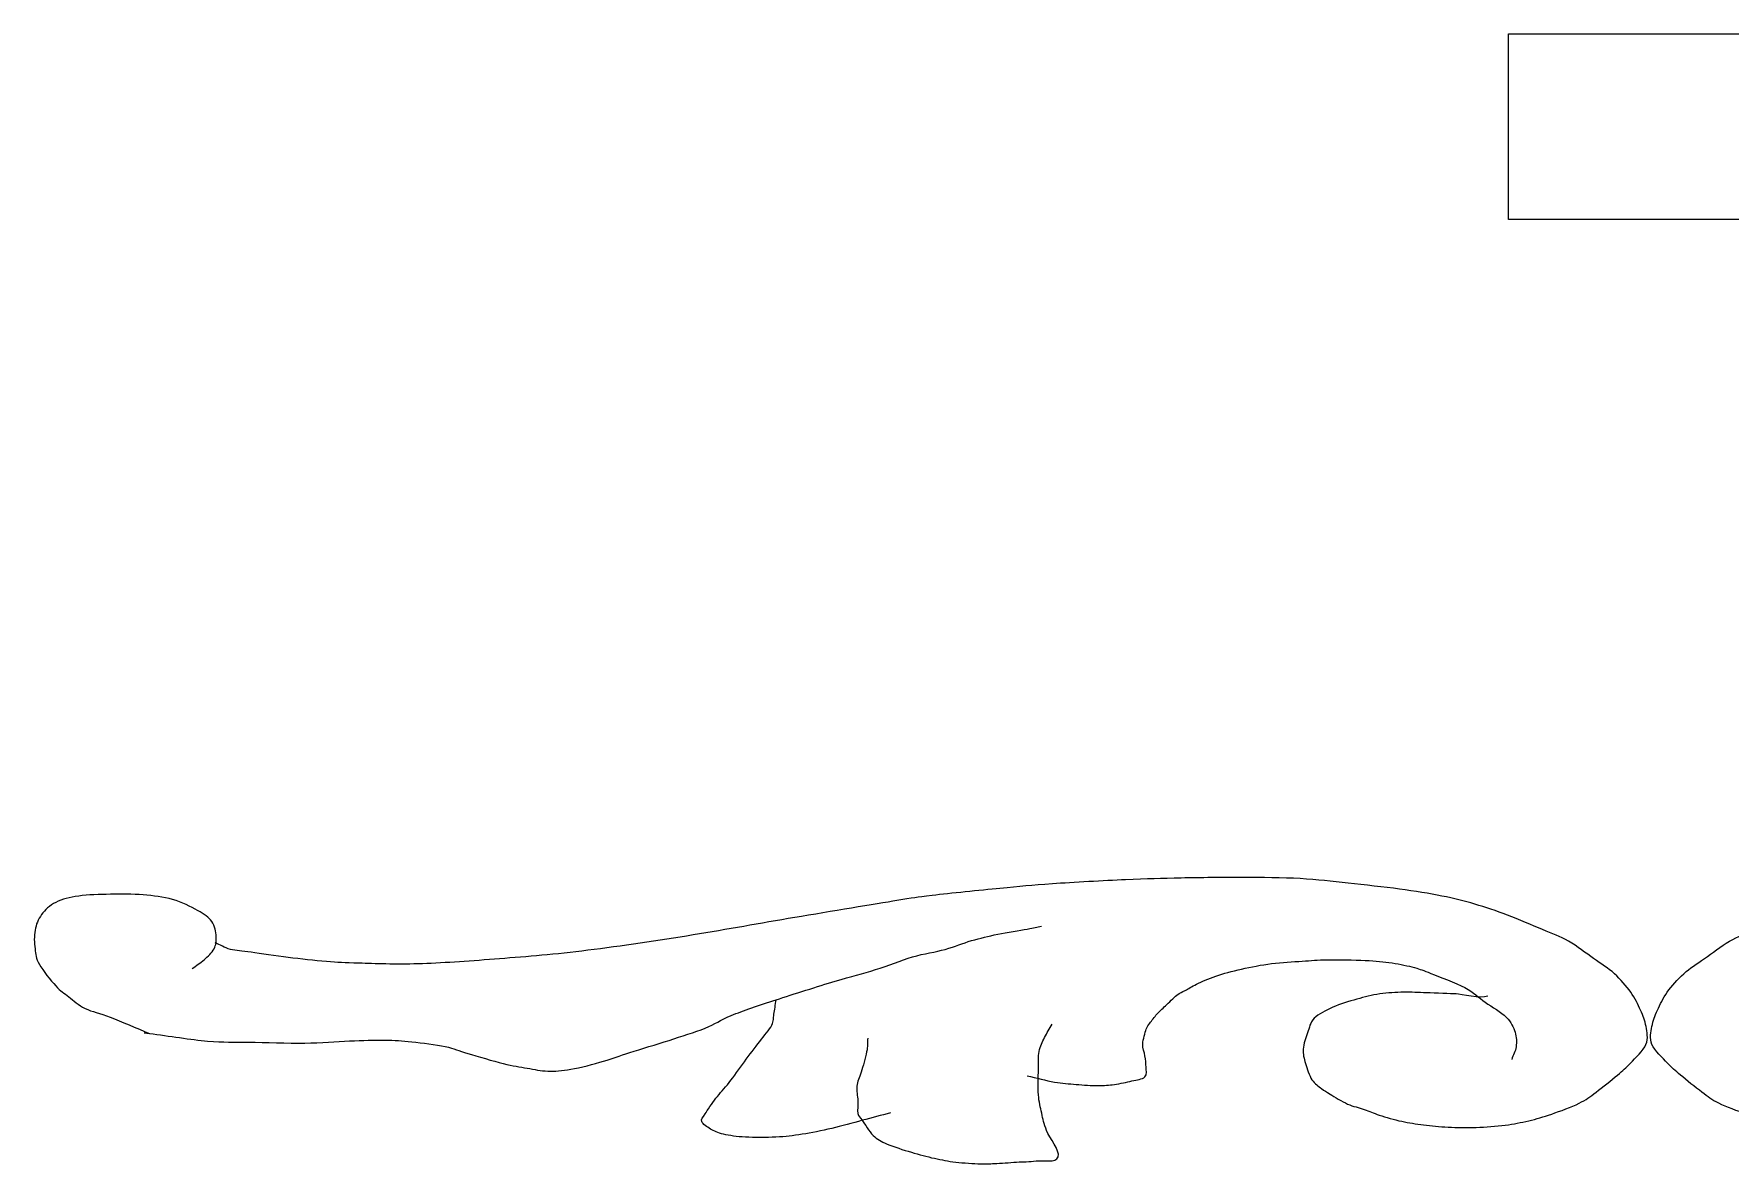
# Model space of a CAD drawing. Header units: millimetres. Extents: x -186 to 151, y -141 to 106.
# Drawn here: x 79.11 to 97.22, y -38.9 to -26.84 of the extents above; entities that cross this region are included whole.
import ezdxf

# ---------------------------------------------------------------- set-up
doc = ezdxf.new("R2010")
doc.units = ezdxf.units.MM
doc.header["$MEASUREMENT"] = 0
doc.layers.add('Camada 1', color=7, linetype='Continuous')

msp = doc.modelspace()

# ---------------------------------------------------------------- linework, layer by layer
at = {"layer": 'Camada 1', "color": 240, "lineweight": 9}
msp.add_open_spline([(94.8528, -28.8173), (94.8528, -28.8173), (98.1939, -28.8173), (98.1939, -28.8173), (98.1939, -28.8173), (98.1939, -28.8173), (98.1939, -26.8373), (98.1939, -26.8373), (98.1939, -26.8373), (98.1939, -26.8373), (94.8528, -26.8373), (94.8528, -26.8373), (94.8528, -26.8373), (94.8528, -26.8373), (94.8528, -28.8173), (94.8528, -28.8173), (94.8528, -28.8173), (94.8528, -28.8173), (94.8528, -28.8173), (94.8528, -28.8173)], degree=3, knots=[0, 0, 0, 0, 0.1666667, 0.1666667, 0.1666667, 0.1666667, 0.3333333, 0.3333333, 0.3333333, 0.3333333, 0.5, 0.5, 0.5, 0.5, 0.6666667, 0.6666667, 0.6666667, 0.6666667, 1, 1, 1, 1], dxfattribs=at)
at = {"layer": 'Camada 1', "color": 250, "lineweight": 9}
for points, knots in [([(94.6308, -37.1087), (94.5572, -37.1379), (94.3454, -37.086), (94.293, -37.084), (94.293, -37.084), (94.2406, -37.0819), (94.0716, -37.0747), (93.9785, -37.0716), (93.9785, -37.0716), (93.8853, -37.0686), (93.8177, -37.0634), (93.7338, -37.0654), (93.7338, -37.0654), (93.65, -37.0675), (93.5618, -37.0715), (93.4776, -37.084), (93.4776, -37.084), (93.3932, -37.0965), (93.3165, -37.1159), (93.2328, -37.1397), (93.2328, -37.1397), (93.1491, -37.1634), (93.0529, -37.192), (92.9765, -37.2263), (92.9765, -37.2263), (92.9, -37.2606), (92.8244, -37.297), (92.7783, -37.3439), (92.7783, -37.3439), (92.7323, -37.3906), (92.7278, -37.4438), (92.7083, -37.4985), (92.7083, -37.4985), (92.6889, -37.5532), (92.6656, -37.6168), (92.6616, -37.6717), (92.6616, -37.6717), (92.6577, -37.7268), (92.6693, -37.7717), (92.6848, -37.8264), (92.6848, -37.8264), (92.7003, -37.8811), (92.7255, -37.9545), (92.7546, -37.9996), (92.7546, -37.9996), (92.7837, -38.0447), (92.8251, -38.0682), (92.8575, -38.0939), (92.8575, -38.0939), (92.8898, -38.1195), (92.9017, -38.1255), (92.948, -38.1529), (92.948, -38.1529), (92.9942, -38.1804), (93.0735, -38.2311), (93.1347, -38.2585), (93.1347, -38.2585), (93.1961, -38.2859), (93.2563, -38.2963), (93.3129, -38.3161), (93.3129, -38.3161), (93.3693, -38.3357), (93.4066, -38.3553), (93.4734, -38.3766), (93.4734, -38.3766), (93.5402, -38.3979), (93.6336, -38.4259), (93.7128, -38.4432), (93.7128, -38.4432), (93.792, -38.4607), (93.8636, -38.4702), (93.9464, -38.4806), (93.9464, -38.4806), (94.0291, -38.4909), (94.1154, -38.5008), (94.2092, -38.5054), (94.2092, -38.5054), (94.3029, -38.5101), (94.4055, -38.5122), (94.5071, -38.5085), (94.5071, -38.5085), (94.6085, -38.5049), (94.7227, -38.4956), (94.8166, -38.4837), (94.8166, -38.4837), (94.9104, -38.4718), (94.9847, -38.4568), (95.0678, -38.4371), (95.0678, -38.4371), (95.1507, -38.4173), (95.2233, -38.3967), (95.313, -38.3657), (95.313, -38.3657), (95.4028, -38.3345), (95.5257, -38.2898), (95.6052, -38.2506), (95.6052, -38.2506), (95.6846, -38.2116), (95.718, -38.1829), (95.7863, -38.1326), (95.7863, -38.1326), (95.8545, -38.0823), (95.9528, -38.0011), (96.0142, -37.9492), (96.0142, -37.9492), (96.0756, -37.8975), (96.1034, -37.8764), (96.1544, -37.8219), (96.1544, -37.8219), (96.2054, -37.7673), (96.2914, -37.6889), (96.3196, -37.6222), (96.3196, -37.6222), (96.3477, -37.5556), (96.3295, -37.4915), (96.3198, -37.4305), (96.3198, -37.4305), (96.31, -37.3694), (96.2888, -37.3182), (96.2616, -37.2572), (96.2616, -37.2572), (96.2343, -37.1963), (96.2036, -37.1306), (96.1569, -37.0654), (96.1569, -37.0654), (96.1102, -37.0003), (96.0486, -36.9276), (95.9823, -36.8674), (95.9823, -36.8674), (95.9161, -36.8074), (95.8426, -36.7643), (95.7611, -36.7066), (95.7611, -36.7066), (95.6796, -36.6488), (95.5851, -36.5729), (95.4933, -36.521), (95.4933, -36.521), (95.4016, -36.4691), (95.3226, -36.4436), (95.2138, -36.3973), (95.2138, -36.3973), (95.1051, -36.3508), (94.9617, -36.288), (94.8411, -36.2427), (94.8411, -36.2427), (94.7206, -36.1972), (94.6084, -36.1591), (94.4918, -36.1251), (94.4918, -36.1251), (94.375, -36.091), (94.2766, -36.0653), (94.1423, -36.0384), (94.1423, -36.0384), (94.0081, -36.0116), (93.8551, -35.987), (93.6881, -35.9643), (93.6881, -35.9643), (93.5209, -35.9415), (93.3173, -35.9209), (93.1406, -35.9024), (93.1406, -35.9024), (92.9639, -35.8837), (92.8168, -35.8632), (92.628, -35.8529), (92.628, -35.8529), (92.4392, -35.8425), (92.2223, -35.8415), (92.0106, -35.8405), (92.0106, -35.8405), (91.799, -35.8395), (91.566, -35.8425), (91.3582, -35.8467), (91.3582, -35.8467), (91.1505, -35.8508), (90.9933, -35.8549), (90.7641, -35.8652), (90.7641, -35.8652), (90.535, -35.8755), (90.207, -35.8931), (89.9836, -35.9086), (89.9836, -35.9086), (89.7602, -35.9241), (89.638, -35.9375), (89.4244, -35.958), (89.4244, -35.958), (89.2107, -35.9787), (88.8925, -36.0096), (88.7021, -36.0323), (88.7021, -36.0323), (88.5116, -36.055), (88.5389, -36.0528), (88.2826, -36.0942), (88.2826, -36.0942), (88.0263, -36.1354), (87.5312, -36.2179), (87.1641, -36.2797), (87.1641, -36.2797), (86.7971, -36.3416), (86.4477, -36.4076), (86.0805, -36.4653), (86.0805, -36.4653), (85.7135, -36.5231), (85.3041, -36.5849), (84.962, -36.6261), (84.962, -36.6261), (84.62, -36.6675), (84.3214, -36.6901), (84.0301, -36.7128), (84.0301, -36.7128), (83.7387, -36.7355), (83.4559, -36.755), (83.2146, -36.7623), (83.2146, -36.7623), (82.9734, -36.7695), (82.7487, -36.7602), (82.5855, -36.7561), (82.5855, -36.7561), (82.4223, -36.752), (82.3624, -36.7479), (82.236, -36.7376), (82.236, -36.7376), (82.1097, -36.7272), (81.9623, -36.7107), (81.8282, -36.6943), (81.8282, -36.6943), (81.6944, -36.6777), (81.5352, -36.653), (81.4323, -36.6386), (81.4323, -36.6386), (81.3294, -36.6242), (81.2765, -36.6251), (81.211, -36.6076), (81.211, -36.6076), (81.1455, -36.5902), (81.1023, -36.5602), (81.0479, -36.5365)], [0, 0, 0, 0, 0.0166667, 0.0166667, 0.0166667, 0.0166667, 0.0333333, 0.0333333, 0.0333333, 0.0333333, 0.05, 0.05, 0.05, 0.05, 0.0666667, 0.0666667, 0.0666667, 0.0666667, 0.0833333, 0.0833333, 0.0833333, 0.0833333, 0.1, 0.1, 0.1, 0.1, 0.1166667, 0.1166667, 0.1166667, 0.1166667, 0.1333333, 0.1333333, 0.1333333, 0.1333333, 0.15, 0.15, 0.15, 0.15, 0.1666667, 0.1666667, 0.1666667, 0.1666667, 0.1833333, 0.1833333, 0.1833333, 0.1833333, 0.2, 0.2, 0.2, 0.2, 0.2166667, 0.2166667, 0.2166667, 0.2166667, 0.2333333, 0.2333333, 0.2333333, 0.2333333, 0.25, 0.25, 0.25, 0.25, 0.2666667, 0.2666667, 0.2666667, 0.2666667, 0.2833333, 0.2833333, 0.2833333, 0.2833333, 0.3, 0.3, 0.3, 0.3, 0.3166667, 0.3166667, 0.3166667, 0.3166667, 0.3333333, 0.3333333, 0.3333333, 0.3333333, 0.35, 0.35, 0.35, 0.35, 0.3666667, 0.3666667, 0.3666667, 0.3666667, 0.3833333, 0.3833333, 0.3833333, 0.3833333, 0.4, 0.4, 0.4, 0.4, 0.4166667, 0.4166667, 0.4166667, 0.4166667, 0.4333333, 0.4333333, 0.4333333, 0.4333333, 0.45, 0.45, 0.45, 0.45, 0.4666667, 0.4666667, 0.4666667, 0.4666667, 0.4833333, 0.4833333, 0.4833333, 0.4833333, 0.5, 0.5, 0.5, 0.5, 0.5166667, 0.5166667, 0.5166667, 0.5166667, 0.5333333, 0.5333333, 0.5333333, 0.5333333, 0.55, 0.55, 0.55, 0.55, 0.5666667, 0.5666667, 0.5666667, 0.5666667, 0.5833333, 0.5833333, 0.5833333, 0.5833333, 0.6, 0.6, 0.6, 0.6, 0.6166667, 0.6166667, 0.6166667, 0.6166667, 0.6333333, 0.6333333, 0.6333333, 0.6333333, 0.65, 0.65, 0.65, 0.65, 0.6666667, 0.6666667, 0.6666667, 0.6666667, 0.6833333, 0.6833333, 0.6833333, 0.6833333, 0.7, 0.7, 0.7, 0.7, 0.7166667, 0.7166667, 0.7166667, 0.7166667, 0.7333333, 0.7333333, 0.7333333, 0.7333333, 0.75, 0.75, 0.75, 0.75, 0.7666667, 0.7666667, 0.7666667, 0.7666667, 0.7833333, 0.7833333, 0.7833333, 0.7833333, 0.8, 0.8, 0.8, 0.8, 0.8166667, 0.8166667, 0.8166667, 0.8166667, 0.8333333, 0.8333333, 0.8333333, 0.8333333, 0.85, 0.85, 0.85, 0.85, 0.8666667, 0.8666667, 0.8666667, 0.8666667, 0.8833333, 0.8833333, 0.8833333, 0.8833333, 0.9, 0.9, 0.9, 0.9, 0.9166667, 0.9166667, 0.9166667, 0.9166667, 0.9333333, 0.9333333, 0.9333333, 0.9333333, 0.95, 0.95, 0.95, 0.95, 0.9666667, 0.9666667, 0.9666667, 0.9666667, 1, 1, 1, 1]), ([(98.0729, -37.1087), (98.1465, -37.1379), (98.3583, -37.086), (98.4108, -37.084), (98.4108, -37.084), (98.4632, -37.0819), (98.6321, -37.0747), (98.7254, -37.0716), (98.7254, -37.0716), (98.8185, -37.0686), (98.8862, -37.0634), (98.97, -37.0654), (98.97, -37.0654), (99.0538, -37.0675), (99.142, -37.0715), (99.2263, -37.084), (99.2263, -37.084), (99.3104, -37.0965), (99.3871, -37.1159), (99.4708, -37.1397), (99.4708, -37.1397), (99.5545, -37.1634), (99.6507, -37.192), (99.7271, -37.2263), (99.7271, -37.2263), (99.8035, -37.2606), (99.8791, -37.297), (99.925, -37.3439), (99.925, -37.3439), (99.9711, -37.3906), (99.9754, -37.4438), (99.9948, -37.4985), (99.9948, -37.4985), (100.0142, -37.5532), (100.0375, -37.6168), (100.0413, -37.6717), (100.0413, -37.6717), (100.0451, -37.7268), (100.0334, -37.7717), (100.0178, -37.8264), (100.0178, -37.8264), (100.0023, -37.8811), (99.9769, -37.9545), (99.9478, -37.9996), (99.9478, -37.9996), (99.9187, -38.0447), (99.8772, -38.0682), (99.8448, -38.0939), (99.8448, -38.0939), (99.8124, -38.1195), (99.8005, -38.1255), (99.7542, -38.1529), (99.7542, -38.1529), (99.7079, -38.1804), (99.6286, -38.2311), (99.5672, -38.2585), (99.5672, -38.2585), (99.5058, -38.2859), (99.4455, -38.2963), (99.3891, -38.3161), (99.3891, -38.3161), (99.3326, -38.3357), (99.2952, -38.3553), (99.2285, -38.3766), (99.2285, -38.3766), (99.1616, -38.3979), (99.0681, -38.4259), (98.9889, -38.4432), (98.9889, -38.4432), (98.9097, -38.4607), (98.838, -38.4702), (98.7553, -38.4806), (98.7553, -38.4806), (98.6724, -38.4909), (98.5862, -38.5008), (98.4924, -38.5054), (98.4924, -38.5054), (98.3988, -38.5101), (98.2962, -38.5122), (98.1946, -38.5085), (98.1946, -38.5085), (98.0929, -38.5049), (97.9789, -38.4956), (97.8851, -38.4837), (97.8851, -38.4837), (97.7913, -38.4718), (97.7169, -38.4568), (97.634, -38.4371), (97.634, -38.4371), (97.551, -38.4173), (97.4785, -38.3967), (97.3888, -38.3657), (97.3888, -38.3657), (97.2991, -38.3345), (97.1763, -38.2898), (97.0968, -38.2506), (97.0968, -38.2506), (97.0174, -38.2116), (96.9841, -38.1829), (96.9159, -38.1326), (96.9159, -38.1326), (96.8477, -38.0823), (96.7496, -38.0011), (96.6882, -37.9492), (96.6882, -37.9492), (96.627, -37.8975), (96.5991, -37.8764), (96.5483, -37.8219), (96.5483, -37.8219), (96.4973, -37.7673), (96.4114, -37.6889), (96.3834, -37.6222), (96.3834, -37.6222), (96.3553, -37.5556), (96.3738, -37.4915), (96.3836, -37.4305), (96.3836, -37.4305), (96.3933, -37.3694), (96.4146, -37.3182), (96.4419, -37.2572), (96.4419, -37.2572), (96.4692, -37.1963), (96.5001, -37.1306), (96.5469, -37.0654), (96.5469, -37.0654), (96.5937, -37.0003), (96.6555, -36.9276), (96.7218, -36.8674), (96.7218, -36.8674), (96.7881, -36.8074), (96.8616, -36.7643), (96.9433, -36.7066), (96.9433, -36.7066), (97.0248, -36.6488), (97.1195, -36.5729), (97.2113, -36.521), (97.2113, -36.521), (97.3031, -36.4691), (97.3822, -36.4436), (97.491, -36.3973), (97.491, -36.3973), (97.5997, -36.3508), (97.7434, -36.288), (97.8639, -36.2427), (97.8639, -36.2427), (97.9845, -36.1972), (98.0967, -36.1591), (98.2134, -36.1251), (98.2134, -36.1251), (98.3302, -36.091), (98.4287, -36.0653), (98.563, -36.0384), (98.563, -36.0384), (98.6973, -36.0116), (98.8503, -35.987), (99.0174, -35.9643), (99.0174, -35.9643), (99.1845, -35.9415), (99.3882, -35.9209), (99.565, -35.9024), (99.565, -35.9024), (99.7416, -35.8837), (99.8888, -35.8632), (100.0776, -35.8529), (100.0776, -35.8529), (100.2664, -35.8425), (100.4833, -35.8415), (100.695, -35.8405), (100.695, -35.8405), (100.9067, -35.8395), (101.1396, -35.8425), (101.3474, -35.8467), (101.3474, -35.8467), (101.5551, -35.8508), (101.7124, -35.8549), (101.9415, -35.8652), (101.9415, -35.8652), (102.1707, -35.8755), (102.4986, -35.8931), (102.722, -35.9086), (102.722, -35.9086), (102.9453, -35.9241), (103.0676, -35.9375), (103.2811, -35.958), (103.2811, -35.958), (103.4946, -35.9787), (103.813, -36.0096), (104.0033, -36.0323), (104.0033, -36.0323), (104.1938, -36.055), (104.1664, -36.0528), (104.4226, -36.0942), (104.4226, -36.0942), (104.679, -36.1354), (105.174, -36.2179), (105.5409, -36.2797), (105.5409, -36.2797), (105.9078, -36.3416), (106.2571, -36.4076), (106.6241, -36.4653), (106.6241, -36.4653), (106.9911, -36.5231), (107.4003, -36.5849), (107.7424, -36.6261), (107.7424, -36.6261), (108.0844, -36.6675), (108.3829, -36.6901), (108.6742, -36.7128), (108.6742, -36.7128), (108.9656, -36.7355), (109.2484, -36.755), (109.4896, -36.7623), (109.4896, -36.7623), (109.7309, -36.7695), (109.9556, -36.7602), (110.1187, -36.7561), (110.1187, -36.7561), (110.2819, -36.752), (110.3419, -36.7479), (110.4682, -36.7376), (110.4682, -36.7376), (110.5946, -36.7272), (110.742, -36.7107), (110.876, -36.6943), (110.876, -36.6943), (111.01, -36.6777), (111.1692, -36.653), (111.2722, -36.6386), (111.2722, -36.6386), (111.375, -36.6242), (111.428, -36.6251), (111.4935, -36.6076), (111.4935, -36.6076), (111.5591, -36.5902), (111.6023, -36.5602), (111.6567, -36.5365)], [0, 0, 0, 0, 0.0166667, 0.0166667, 0.0166667, 0.0166667, 0.0333333, 0.0333333, 0.0333333, 0.0333333, 0.05, 0.05, 0.05, 0.05, 0.0666667, 0.0666667, 0.0666667, 0.0666667, 0.0833333, 0.0833333, 0.0833333, 0.0833333, 0.1, 0.1, 0.1, 0.1, 0.1166667, 0.1166667, 0.1166667, 0.1166667, 0.1333333, 0.1333333, 0.1333333, 0.1333333, 0.15, 0.15, 0.15, 0.15, 0.1666667, 0.1666667, 0.1666667, 0.1666667, 0.1833333, 0.1833333, 0.1833333, 0.1833333, 0.2, 0.2, 0.2, 0.2, 0.2166667, 0.2166667, 0.2166667, 0.2166667, 0.2333333, 0.2333333, 0.2333333, 0.2333333, 0.25, 0.25, 0.25, 0.25, 0.2666667, 0.2666667, 0.2666667, 0.2666667, 0.2833333, 0.2833333, 0.2833333, 0.2833333, 0.3, 0.3, 0.3, 0.3, 0.3166667, 0.3166667, 0.3166667, 0.3166667, 0.3333333, 0.3333333, 0.3333333, 0.3333333, 0.35, 0.35, 0.35, 0.35, 0.3666667, 0.3666667, 0.3666667, 0.3666667, 0.3833333, 0.3833333, 0.3833333, 0.3833333, 0.4, 0.4, 0.4, 0.4, 0.4166667, 0.4166667, 0.4166667, 0.4166667, 0.4333333, 0.4333333, 0.4333333, 0.4333333, 0.45, 0.45, 0.45, 0.45, 0.4666667, 0.4666667, 0.4666667, 0.4666667, 0.4833333, 0.4833333, 0.4833333, 0.4833333, 0.5, 0.5, 0.5, 0.5, 0.5166667, 0.5166667, 0.5166667, 0.5166667, 0.5333333, 0.5333333, 0.5333333, 0.5333333, 0.55, 0.55, 0.55, 0.55, 0.5666667, 0.5666667, 0.5666667, 0.5666667, 0.5833333, 0.5833333, 0.5833333, 0.5833333, 0.6, 0.6, 0.6, 0.6, 0.6166667, 0.6166667, 0.6166667, 0.6166667, 0.6333333, 0.6333333, 0.6333333, 0.6333333, 0.65, 0.65, 0.65, 0.65, 0.6666667, 0.6666667, 0.6666667, 0.6666667, 0.6833333, 0.6833333, 0.6833333, 0.6833333, 0.7, 0.7, 0.7, 0.7, 0.7166667, 0.7166667, 0.7166667, 0.7166667, 0.7333333, 0.7333333, 0.7333333, 0.7333333, 0.75, 0.75, 0.75, 0.75, 0.7666667, 0.7666667, 0.7666667, 0.7666667, 0.7833333, 0.7833333, 0.7833333, 0.7833333, 0.8, 0.8, 0.8, 0.8, 0.8166667, 0.8166667, 0.8166667, 0.8166667, 0.8333333, 0.8333333, 0.8333333, 0.8333333, 0.85, 0.85, 0.85, 0.85, 0.8666667, 0.8666667, 0.8666667, 0.8666667, 0.8833333, 0.8833333, 0.8833333, 0.8833333, 0.9, 0.9, 0.9, 0.9, 0.9166667, 0.9166667, 0.9166667, 0.9166667, 0.9333333, 0.9333333, 0.9333333, 0.9333333, 0.95, 0.95, 0.95, 0.95, 0.9666667, 0.9666667, 0.9666667, 0.9666667, 1, 1, 1, 1]), ([(80.8031, -36.8118), (80.8459, -36.7809), (80.8923, -36.7542), (80.9313, -36.7189), (80.9313, -36.7189), (80.9703, -36.6838), (81.0145, -36.6433), (81.0362, -36.6015), (81.0362, -36.6015), (81.0579, -36.5595), (81.0635, -36.5203), (81.0596, -36.4715), (81.0596, -36.4715), (81.0558, -36.4227), (81.047, -36.3582), (81.0132, -36.3106), (81.0132, -36.3106), (80.9793, -36.2631), (80.9324, -36.2327), (80.8618, -36.1932), (80.8618, -36.1932), (80.7913, -36.1536), (80.6931, -36.104), (80.594, -36.0756), (80.594, -36.0756), (80.495, -36.0472), (80.391, -36.0355), (80.2794, -36.026), (80.2794, -36.026), (80.1679, -36.0168), (80.0448, -36.0178), (79.93, -36.0199), (79.93, -36.0199), (79.8152, -36.022), (79.691, -36.0238), (79.5921, -36.0384), (79.5921, -36.0384), (79.4934, -36.0531), (79.4159, -36.0724), (79.3475, -36.1066), (79.3475, -36.1066), (79.2791, -36.1407), (79.2333, -36.1862), (79.1959, -36.2364), (79.1959, -36.2364), (79.1585, -36.2867), (79.1377, -36.3423), (79.1259, -36.4035), (79.1259, -36.4035), (79.1142, -36.4646), (79.1181, -36.5405), (79.1257, -36.6015), (79.1257, -36.6015), (79.1334, -36.6624), (79.1352, -36.702), (79.1721, -36.7684), (79.1721, -36.7684), (79.2093, -36.8349), (79.2943, -36.9394), (79.3468, -36.9974), (79.3468, -36.9974), (79.3993, -37.0553), (79.434, -37.0747), (79.4865, -37.1149), (79.4865, -37.1149), (79.5389, -37.1552), (79.5863, -37.202), (79.6611, -37.2387), (79.6611, -37.2387), (79.736, -37.2753), (79.8145, -37.2869), (79.929, -37.3315), (79.929, -37.3315), (80.0435, -37.3759), (80.2082, -37.4474), (80.3479, -37.5054)], [0, 0, 0, 0, 0.05, 0.05, 0.05, 0.05, 0.1, 0.1, 0.1, 0.1, 0.15, 0.15, 0.15, 0.15, 0.2, 0.2, 0.2, 0.2, 0.25, 0.25, 0.25, 0.25, 0.3, 0.3, 0.3, 0.3, 0.35, 0.35, 0.35, 0.35, 0.4, 0.4, 0.4, 0.4, 0.45, 0.45, 0.45, 0.45, 0.5, 0.5, 0.5, 0.5, 0.55, 0.55, 0.55, 0.55, 0.6, 0.6, 0.6, 0.6, 0.65, 0.65, 0.65, 0.65, 0.7, 0.7, 0.7, 0.7, 0.75, 0.75, 0.75, 0.75, 0.8, 0.8, 0.8, 0.8, 0.85, 0.85, 0.85, 0.85, 0.9, 0.9, 0.9, 0.9, 1, 1, 1, 1]), ([(80.2892, -37.4981), (80.3085, -37.5004), (80.3279, -37.5028), (80.3479, -37.5054), (80.3479, -37.5054), (80.554, -37.5323), (80.7911, -37.5709), (80.9685, -37.5864), (80.9685, -37.5864), (81.146, -37.6018), (81.2357, -37.5946), (81.4083, -37.5981), (81.4083, -37.5981), (81.5808, -37.6017), (81.8246, -37.6095), (82.0039, -37.6075), (82.0039, -37.6075), (82.1833, -37.6054), (82.3408, -37.5909), (82.4829, -37.5857), (82.4829, -37.5857), (82.625, -37.5806), (82.7453, -37.5748), (82.8567, -37.5764), (82.8567, -37.5764), (82.968, -37.5779), (83.0404, -37.5837), (83.1487, -37.595), (83.1487, -37.595), (83.2568, -37.6064), (83.4047, -37.6239), (83.5048, -37.6448), (83.5048, -37.6448), (83.605, -37.6656), (83.6413, -37.689), (83.7442, -37.7193), (83.7442, -37.7193), (83.8472, -37.7496), (84.0165, -37.8002), (84.1224, -37.8264), (84.1224, -37.8264), (84.2284, -37.8526), (84.299, -37.8625), (84.3787, -37.8759), (84.3787, -37.8759), (84.4584, -37.8893), (84.5208, -37.9047), (84.6, -37.9068), (84.6, -37.9068), (84.6792, -37.9089), (84.7447, -37.9059), (84.8447, -37.8882), (84.8447, -37.8882), (84.9447, -37.8706), (85.0892, -37.8316), (85.1942, -37.8016), (85.1942, -37.8016), (85.2993, -37.7717), (85.3573, -37.7459), (85.4739, -37.7088), (85.4739, -37.7088), (85.5904, -37.6717), (85.7593, -37.6222), (85.8933, -37.5789), (85.8933, -37.5789), (86.0274, -37.5356), (86.1668, -37.4935), (86.2779, -37.449), (86.2779, -37.449), (86.389, -37.4045), (86.431, -37.3636), (86.5575, -37.3129), (86.5575, -37.3129), (86.6842, -37.2622), (86.8508, -37.2067), (87.0354, -37.1459), (87.0354, -37.1459), (87.2199, -37.085), (87.4879, -37.0015), (87.6645, -36.9479), (87.6645, -36.9479), (87.8413, -36.8943), (87.9577, -36.8675), (88.0956, -36.8241), (88.0956, -36.8241), (88.2337, -36.7809), (88.3671, -36.7242), (88.4918, -36.6881), (88.4918, -36.6881), (88.6166, -36.6519), (88.7362, -36.6366), (88.8414, -36.6076), (88.8414, -36.6076), (88.9465, -36.5786), (89.0277, -36.5416), (89.1211, -36.5148), (89.1211, -36.5148), (89.2144, -36.488), (89.3016, -36.4674), (89.4007, -36.4468), (89.4007, -36.4468), (89.4998, -36.4262), (89.6376, -36.4056), (89.7153, -36.3911), (89.7153, -36.3911), (89.793, -36.3767), (89.8163, -36.3705), (89.8668, -36.3602)], [0, 0, 0, 0, 0.0357143, 0.0357143, 0.0357143, 0.0357143, 0.0714286, 0.0714286, 0.0714286, 0.0714286, 0.1071429, 0.1071429, 0.1071429, 0.1071429, 0.1428571, 0.1428571, 0.1428571, 0.1428571, 0.1785714, 0.1785714, 0.1785714, 0.1785714, 0.2142857, 0.2142857, 0.2142857, 0.2142857, 0.25, 0.25, 0.25, 0.25, 0.2857143, 0.2857143, 0.2857143, 0.2857143, 0.3214286, 0.3214286, 0.3214286, 0.3214286, 0.3571429, 0.3571429, 0.3571429, 0.3571429, 0.3928571, 0.3928571, 0.3928571, 0.3928571, 0.4285714, 0.4285714, 0.4285714, 0.4285714, 0.4642857, 0.4642857, 0.4642857, 0.4642857, 0.5, 0.5, 0.5, 0.5, 0.5357143, 0.5357143, 0.5357143, 0.5357143, 0.5714286, 0.5714286, 0.5714286, 0.5714286, 0.6071429, 0.6071429, 0.6071429, 0.6071429, 0.6428571, 0.6428571, 0.6428571, 0.6428571, 0.6785714, 0.6785714, 0.6785714, 0.6785714, 0.7142857, 0.7142857, 0.7142857, 0.7142857, 0.75, 0.75, 0.75, 0.75, 0.7857143, 0.7857143, 0.7857143, 0.7857143, 0.8214286, 0.8214286, 0.8214286, 0.8214286, 0.8571429, 0.8571429, 0.8571429, 0.8571429, 0.8928571, 0.8928571, 0.8928571, 0.8928571, 0.9285714, 0.9285714, 0.9285714, 0.9285714, 1, 1, 1, 1]), ([(89.7141, -37.9563), (89.811, -37.9789), (89.9174, -38.0088), (90.0053, -38.0243), (90.0053, -38.0243), (90.0931, -38.0399), (90.1605, -38.0429), (90.2383, -38.0491), (90.2383, -38.0491), (90.3159, -38.0553), (90.4028, -38.0615), (90.4712, -38.0615), (90.4712, -38.0615), (90.5396, -38.0615), (90.5854, -38.0573), (90.646, -38.0491), (90.646, -38.0491), (90.7065, -38.0408), (90.7778, -38.0254), (90.8324, -38.012), (90.8324, -38.012), (90.8869, -37.9986), (90.9436, -37.9968), (90.9722, -37.9687), (90.9722, -37.9687), (91.0008, -37.9406), (90.9838, -37.9007), (90.9838, -37.8635), (90.9838, -37.8635), (90.984, -37.8263), (90.9782, -37.7871), (90.9723, -37.7459), (90.9723, -37.7459), (90.9666, -37.7047), (90.9468, -37.664), (90.9492, -37.6161), (90.9492, -37.6161), (90.9515, -37.5681), (90.9737, -37.497), (90.9862, -37.46), (90.9862, -37.46), (90.9988, -37.423), (91.0052, -37.4215), (91.0242, -37.3947), (91.0242, -37.3947), (91.0432, -37.368), (91.0725, -37.3308), (91.1002, -37.3), (91.1002, -37.3), (91.1279, -37.2691), (91.1553, -37.2437), (91.1908, -37.2099), (91.1908, -37.2099), (91.2264, -37.176), (91.2782, -37.1238), (91.3135, -37.0964), (91.3135, -37.0964), (91.3488, -37.069), (91.3661, -37.0662), (91.4012, -37.0467), (91.4012, -37.0467), (91.4362, -37.0273), (91.4693, -37.0055), (91.5238, -36.9798), (91.5238, -36.9798), (91.5785, -36.9541), (91.648, -36.9199), (91.7282, -36.8928), (91.7282, -36.8928), (91.8085, -36.8658), (91.9034, -36.8406), (92.0028, -36.8183), (92.0028, -36.8183), (92.1024, -36.796), (92.2156, -36.7732), (92.3241, -36.7593), (92.3241, -36.7593), (92.4327, -36.7452), (92.5519, -36.7411), (92.6512, -36.7343), (92.6512, -36.7343), (92.7504, -36.7277), (92.8077, -36.7204), (92.9198, -36.7188), (92.9198, -36.7188), (93.032, -36.7173), (93.2076, -36.7194), (93.3228, -36.7251), (93.3228, -36.7251), (93.438, -36.7308), (93.5209, -36.74), (93.609, -36.753), (93.609, -36.753), (93.697, -36.766), (93.7789, -36.7839), (93.8484, -36.8027), (93.8484, -36.8027), (93.9178, -36.8214), (93.9339, -36.8293), (94.0235, -36.8648), (94.0235, -36.8648), (94.1132, -36.9004), (94.2885, -36.9644), (94.3862, -37.0159), (94.3862, -37.0159), (94.4839, -37.0675), (94.5309, -37.1191), (94.6046, -37.1717), (94.6046, -37.1717), (94.6784, -37.2243), (94.7751, -37.2773), (94.8286, -37.3315), (94.8286, -37.3315), (94.8823, -37.3857), (94.9042, -37.4393), (94.9218, -37.4923), (94.9218, -37.4923), (94.9393, -37.5453), (94.9391, -37.5982), (94.9333, -37.647), (94.9333, -37.647), (94.9274, -37.6957), (94.9021, -37.7377), (94.8866, -37.7831)], [0, 0, 0, 0, 0.03125, 0.03125, 0.03125, 0.03125, 0.0625, 0.0625, 0.0625, 0.0625, 0.09375, 0.09375, 0.09375, 0.09375, 0.125, 0.125, 0.125, 0.125, 0.15625, 0.15625, 0.15625, 0.15625, 0.1875, 0.1875, 0.1875, 0.1875, 0.21875, 0.21875, 0.21875, 0.21875, 0.25, 0.25, 0.25, 0.25, 0.28125, 0.28125, 0.28125, 0.28125, 0.3125, 0.3125, 0.3125, 0.3125, 0.34375, 0.34375, 0.34375, 0.34375, 0.375, 0.375, 0.375, 0.375, 0.40625, 0.40625, 0.40625, 0.40625, 0.4375, 0.4375, 0.4375, 0.4375, 0.46875, 0.46875, 0.46875, 0.46875, 0.5, 0.5, 0.5, 0.5, 0.53125, 0.53125, 0.53125, 0.53125, 0.5625, 0.5625, 0.5625, 0.5625, 0.59375, 0.59375, 0.59375, 0.59375, 0.625, 0.625, 0.625, 0.625, 0.65625, 0.65625, 0.65625, 0.65625, 0.6875, 0.6875, 0.6875, 0.6875, 0.71875, 0.71875, 0.71875, 0.71875, 0.75, 0.75, 0.75, 0.75, 0.78125, 0.78125, 0.78125, 0.78125, 0.8125, 0.8125, 0.8125, 0.8125, 0.84375, 0.84375, 0.84375, 0.84375, 0.875, 0.875, 0.875, 0.875, 0.90625, 0.90625, 0.90625, 0.90625, 0.9375, 0.9375, 0.9375, 0.9375, 1, 1, 1, 1]), ([(88.2576, -38.3523), (88.1566, -38.3791), (88.0596, -38.4048), (87.9547, -38.4326), (87.9547, -38.4326), (87.8498, -38.4604), (87.7354, -38.4945), (87.6285, -38.5193), (87.6285, -38.5193), (87.5214, -38.544), (87.4131, -38.5656), (87.3137, -38.5811), (87.3137, -38.5811), (87.2145, -38.5967), (87.1357, -38.6069), (87.0342, -38.6121), (87.0342, -38.6121), (86.9328, -38.6172), (86.8019, -38.6172), (86.708, -38.6121), (86.708, -38.6121), (86.6141, -38.6069), (86.5384, -38.5959), (86.4751, -38.5811), (86.4751, -38.5811), (86.4117, -38.5665), (86.3748, -38.5485), (86.3353, -38.5255), (86.3353, -38.5255), (86.2958, -38.5024), (86.2526, -38.474), (86.2422, -38.445), (86.2422, -38.445), (86.2317, -38.4161), (86.2519, -38.4059), (86.2772, -38.3646), (86.2772, -38.3646), (86.3025, -38.3234), (86.3511, -38.2533), (86.3938, -38.1975), (86.3938, -38.1975), (86.4366, -38.1418), (86.4832, -38.0955), (86.5337, -38.0305), (86.5337, -38.0305), (86.5843, -37.9655), (86.6426, -37.881), (86.697, -37.8078), (86.697, -37.8078), (86.7514, -37.7346), (86.8117, -37.6563), (86.8602, -37.5913), (86.8602, -37.5913), (86.9088, -37.5263), (86.963, -37.4669), (86.9886, -37.4181), (86.9886, -37.4181), (87.014, -37.3692), (87.0041, -37.3459), (87.012, -37.3005), (87.012, -37.3005), (87.0197, -37.2552), (87.0275, -37.1975), (87.0354, -37.1459)], [0, 0, 0, 0, 0.0588235, 0.0588235, 0.0588235, 0.0588235, 0.1176471, 0.1176471, 0.1176471, 0.1176471, 0.1764706, 0.1764706, 0.1764706, 0.1764706, 0.2352941, 0.2352941, 0.2352941, 0.2352941, 0.2941176, 0.2941176, 0.2941176, 0.2941176, 0.3529412, 0.3529412, 0.3529412, 0.3529412, 0.4117647, 0.4117647, 0.4117647, 0.4117647, 0.4705882, 0.4705882, 0.4705882, 0.4705882, 0.5294118, 0.5294118, 0.5294118, 0.5294118, 0.5882353, 0.5882353, 0.5882353, 0.5882353, 0.6470588, 0.6470588, 0.6470588, 0.6470588, 0.7058824, 0.7058824, 0.7058824, 0.7058824, 0.7647059, 0.7647059, 0.7647059, 0.7647059, 0.8235294, 0.8235294, 0.8235294, 0.8235294, 0.8823529, 0.8823529, 0.8823529, 0.8823529, 1, 1, 1, 1]), ([(88.0136, -37.5542), (88.0097, -37.6036), (88.0134, -37.6417), (88.0019, -37.7026), (88.0019, -37.7026), (87.9902, -37.7636), (87.9609, -37.8583), (87.9433, -37.9192), (87.9433, -37.9192), (87.9259, -37.98), (87.9024, -38.0169), (87.8967, -38.0677), (87.8967, -38.0677), (87.8908, -38.1184), (87.9063, -38.1739), (87.9082, -38.2223), (87.9082, -38.2223), (87.9102, -38.2708), (87.9003, -38.3229), (87.9081, -38.3584), (87.9081, -38.3584), (87.9159, -38.3939), (87.9275, -38.3935), (87.9547, -38.4326), (87.9547, -38.4326), (87.9818, -38.4719), (88.0257, -38.5506), (88.0711, -38.5935), (88.0711, -38.5935), (88.1163, -38.6364), (88.1538, -38.6561), (88.2224, -38.6863), (88.2224, -38.6863), (88.291, -38.7165), (88.3948, -38.7476), (88.4787, -38.7729), (88.4787, -38.7729), (88.5625, -38.7982), (88.6458, -38.8203), (88.725, -38.8379), (88.725, -38.8379), (88.8042, -38.8555), (88.8706, -38.8684), (88.9527, -38.8783), (88.9527, -38.8783), (89.0348, -38.8882), (89.1461, -38.8943), (89.2154, -38.8969), (89.2154, -38.8969), (89.2848, -38.8995), (89.3031, -38.8969), (89.3674, -38.8939), (89.3674, -38.8939), (89.4317, -38.8907), (89.5271, -38.883), (89.601, -38.8783), (89.601, -38.8783), (89.675, -38.8736), (89.7369, -38.8752), (89.8113, -38.8659), (89.8113, -38.8659), (89.8857, -38.8564), (90.0213, -38.891), (90.0449, -38.8224), (90.0449, -38.8224), (90.0684, -38.7537), (89.9516, -38.6205), (89.9225, -38.5427), (89.9225, -38.5427), (89.8933, -38.465), (89.8846, -38.42), (89.8701, -38.3563), (89.8701, -38.3563), (89.8555, -38.2926), (89.8409, -38.2383), (89.8352, -38.1606), (89.8352, -38.1606), (89.8294, -38.0828), (89.8342, -37.9675), (89.8353, -37.8902), (89.8353, -37.8902), (89.8365, -37.8129), (89.8315, -37.7538), (89.8425, -37.6965), (89.8425, -37.6965), (89.8533, -37.6392), (89.8774, -37.5965), (89.9008, -37.5479), (89.9008, -37.5479), (89.9242, -37.4995), (89.9551, -37.4532), (89.9824, -37.4056)], [0, 0, 0, 0, 0.0416667, 0.0416667, 0.0416667, 0.0416667, 0.0833333, 0.0833333, 0.0833333, 0.0833333, 0.125, 0.125, 0.125, 0.125, 0.1666667, 0.1666667, 0.1666667, 0.1666667, 0.2083333, 0.2083333, 0.2083333, 0.2083333, 0.25, 0.25, 0.25, 0.25, 0.2916667, 0.2916667, 0.2916667, 0.2916667, 0.3333333, 0.3333333, 0.3333333, 0.3333333, 0.375, 0.375, 0.375, 0.375, 0.4166667, 0.4166667, 0.4166667, 0.4166667, 0.4583333, 0.4583333, 0.4583333, 0.4583333, 0.5, 0.5, 0.5, 0.5, 0.5416667, 0.5416667, 0.5416667, 0.5416667, 0.5833333, 0.5833333, 0.5833333, 0.5833333, 0.625, 0.625, 0.625, 0.625, 0.6666667, 0.6666667, 0.6666667, 0.6666667, 0.7083333, 0.7083333, 0.7083333, 0.7083333, 0.75, 0.75, 0.75, 0.75, 0.7916667, 0.7916667, 0.7916667, 0.7916667, 0.8333333, 0.8333333, 0.8333333, 0.8333333, 0.875, 0.875, 0.875, 0.875, 0.9166667, 0.9166667, 0.9166667, 0.9166667, 1, 1, 1, 1])]:
    msp.add_open_spline(points, degree=3, knots=knots, dxfattribs=at)

doc.saveas('drawing.dxf')
